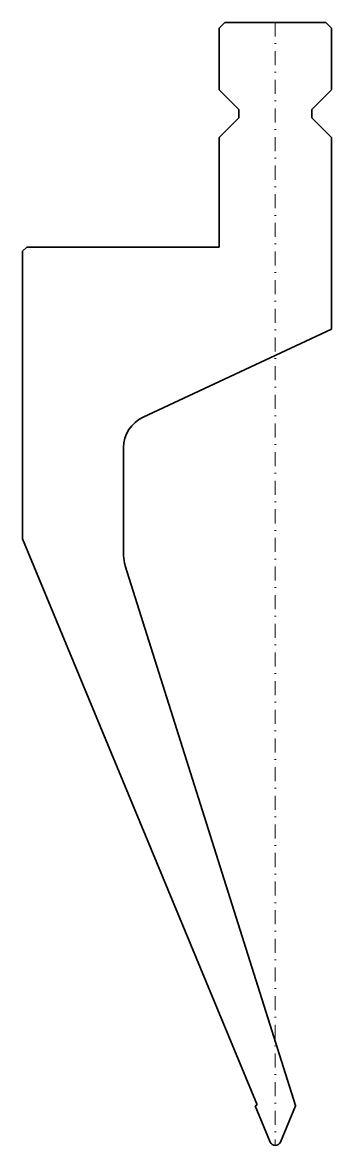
# Model space of a CAD drawing. Header units: millimetres. Extents: x -45 to 10, y 0 to 200.
import ezdxf

# ---------------------------------------------------------------- set-up
doc = ezdxf.new("R2010")
doc.units = ezdxf.units.MM
doc.header["$LTSCALE"] = 5
doc.linetypes.add('AUSGEZOGEN', pattern=[0])
doc.linetypes.add('DASHDOT', pattern=[1, 0.5, -0.25, 0, -0.25])
doc.layers.add('2', color=7, linetype='Continuous')

msp = doc.modelspace()

# ---------------------------------------------------------------- linework, layer by layer
at = {"layer": '2', "color": 7, "linetype": 'AUSGEZOGEN', "lineweight": 35}
for p, q in [((-10, 199), (-9, 200)), ((-10, 188), (-10, 199)), ((-9, 200), (9, 200)), ((9, 200), (10, 199)), ((10, 199), (10, 188)), ((-6.5, 184.5), (-10, 188)), ((10, 188), (6.5, 184.5)), ((-6.5, 183), (-6.5, 184.5)), ((6.5, 184.5), (6.5, 183)), ((-10, 179.5), (-6.5, 183)), ((6.5, 183), (10, 179.5)), ((-10, 160), (-10, 179.5)), ((10, 179.5), (10, 145.36)), ((-45, 159.25), (-44.25, 160)), ((-45, 108.07), (-45, 159.25)), ((-44.25, 160), (-10, 160)), ((10, 145.36), (-23.54, 129.72)), ((-27, 124.28), (-27, 105.07)), ((-3.23, 7.24), (-45, 108.07)), ((-26.72, 103.26), (3.59, 7.12)), ((-3.6, 7.08), (-3.23, 7.24)), ((-0.92, 0.62), (-3.6, 7.08)), ((3.59, 7.06), (0.92, 0.62)), ((3.59, 7.12), (3.59, 7.06))]:
    msp.add_line(p, q, dxfattribs=at)
at = {"layer": '2', "color": 7, "linetype": 'DASHDOT', "lineweight": 18}
msp.add_line((0, 200), (0, 0), dxfattribs=at)
at = {"layer": '2', "color": 7, "linetype": 'AUSGEZOGEN', "lineweight": 35}
for centre, radius, start, end in [((-21, 124.28), 6, 115, 180), ((-21, 105.07), 6, 180, 197.5), ((0, 1), 1, 202.5, 337.5)]:
    msp.add_arc(centre, radius, start, end, dxfattribs=at)

doc.saveas('drawing.dxf')
